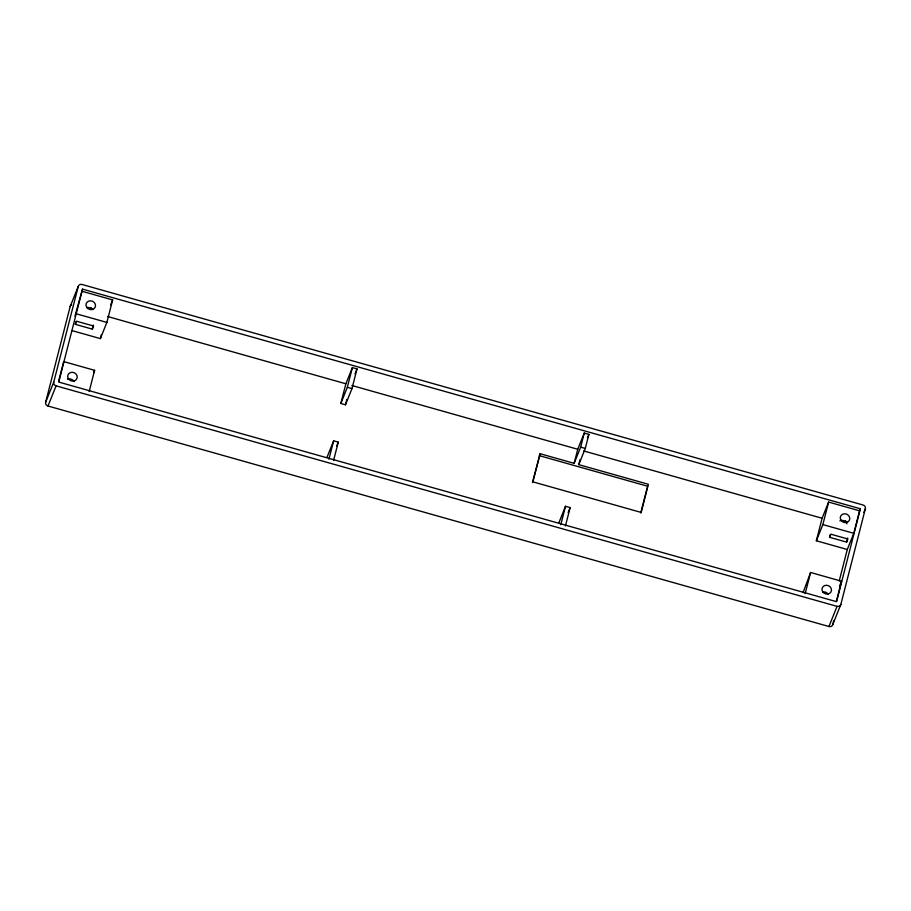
<?xml version="1.0" encoding="UTF-8"?>
<svg xmlns="http://www.w3.org/2000/svg" width="911" height="911" viewBox="0 0 911 911"><rect width="100%" height="100%" fill="white"/><g stroke="black" fill="none" stroke-linecap="round" stroke-linejoin="round"><path stroke-width="1.37" d="M45.63 402.32L70.147 306.597L78.244 286.43A3.223 2.904 21.9 0 1 82.058 284.483L863.002 504.99A3.223 2.904 21.9 0 1 865.37 508.68L840.853 604.403L832.756 624.57A3.223 2.904 21.9 0 1 828.942 626.517L47.998 406.01A3.223 2.904 21.9 0 1 45.63 402.32L53.738 382.164L78.244 286.43M58.6 381.447L63.679 361.587L94.619 370.321L89.187 391.502M74.941 316.185L82.525 289.14L860.371 508.771L836.583 601.693L58.737 382.062L82.525 289.14M75.317 324.327L76.57 321.219L93.582 326.024L92.33 329.133L75.317 324.327L76.023 321.606M92.33 329.133L93.377 325.045M72.128 330.636L100.369 338.607L101.394 334.644M100.369 338.607L106.883 322.426L112.645 299.913L81.705 291.178M340.828 403.482L345.873 383.793L352.375 367.6L357.01 368.909L351.976 388.61L345.463 404.803L340.828 403.482L347.33 387.3L352.375 367.6M328.917 459.212L333.631 440.822L338.266 442.131L333.563 460.522M345.463 404.803L346.806 399.542M532.468 482.466L540.109 453.724L574.135 463.335L580.649 447.142L584.247 433.067L588.893 434.388L585.283 448.451L578.781 464.644L648.381 484.288L641.173 512.438L532.912 481.862L540.109 453.724M574.135 463.335L577.745 449.26L584.247 433.067M560.789 524.679L565.503 506.288L570.138 507.598L565.435 525.989M578.781 464.644L580.091 459.52M640.729 513.03L647.596 486.235L539.335 455.659M803.069 592.64L810.596 572.484L841.525 581.218L836.435 601.078M859.551 510.809L853.789 533.322L847.276 549.504L816.347 540.77L822.109 518.257L828.623 502.075L859.551 510.809L860.371 508.771M805.165 593.665L810.596 572.484M816.347 540.77L822.849 524.588L828.623 502.075M829.591 537.296L830.843 534.188L847.856 538.993L846.604 542.102L829.591 537.296L830.285 534.575M846.604 542.102L847.651 538.014M839.225 580.979L847.276 549.504M832.756 624.57L833.804 620.471M47.998 406.01L56.106 385.854A3.223 2.904 21.9 0 1 53.738 382.164M110.641 304.889L112.645 299.913M93.617 372.815L94.619 370.321M355.017 373.897L357.01 368.909M327.117 457.015L333.631 440.822M336.763 445.866L338.266 442.131M587.39 438.123L588.893 434.388M558.99 522.481L565.503 506.288M568.134 512.586L570.138 507.598M863.844 512.46L865.37 508.68M839.521 586.194L841.525 581.218M828.942 626.517L837.038 606.35A3.223 2.904 21.9 0 0 840.853 604.403M580.649 447.142L585.283 448.451M107.498 316.481L345.873 383.793M351.874 385.49L577.745 449.26M583.746 450.956L822.109 518.257M347.33 387.3L351.976 388.61M75.943 313.691L106.883 322.426M822.849 524.588L853.789 533.322M56.106 385.854L837.038 606.35M845.271 520.591L847.116 522.31M90.998 307.622L92.842 309.341M70.147 306.597A3.223 2.904 21.9 0 1 71.559 304.855M839.851 520.887A4.828 4.35 21.9 0 1 846.923 523.825M822.679 591.968A4.828 4.35 21.9 0 1 828.11 594.223M86.602 307.542A4.828 4.35 21.9 0 1 92.079 309.683M67.551 379.272A4.828 4.35 21.9 0 1 73.996 381.515M68.245 378.498A4.828 4.35 21.9 0 0 76.501 379.306A4.828 4.35 21.9 0 0 72.607 372.303A4.828 4.35 21.9 0 0 68.245 378.498M86.761 307.383A4.828 4.35 21.9 0 0 95.006 307.497A4.828 4.35 21.9 0 0 90.485 300.812A4.828 4.35 21.9 0 0 86.761 307.383M822.679 591.729A4.828 4.35 21.9 0 0 830.923 592.036A4.828 4.35 21.9 0 0 826.562 585.261A4.828 4.35 21.9 0 0 822.679 591.729M840.978 520.261A4.828 4.35 21.9 0 0 849.223 520.557A4.828 4.35 21.9 0 0 844.861 513.781A4.828 4.35 21.9 0 0 840.978 520.261"/></g></svg>
